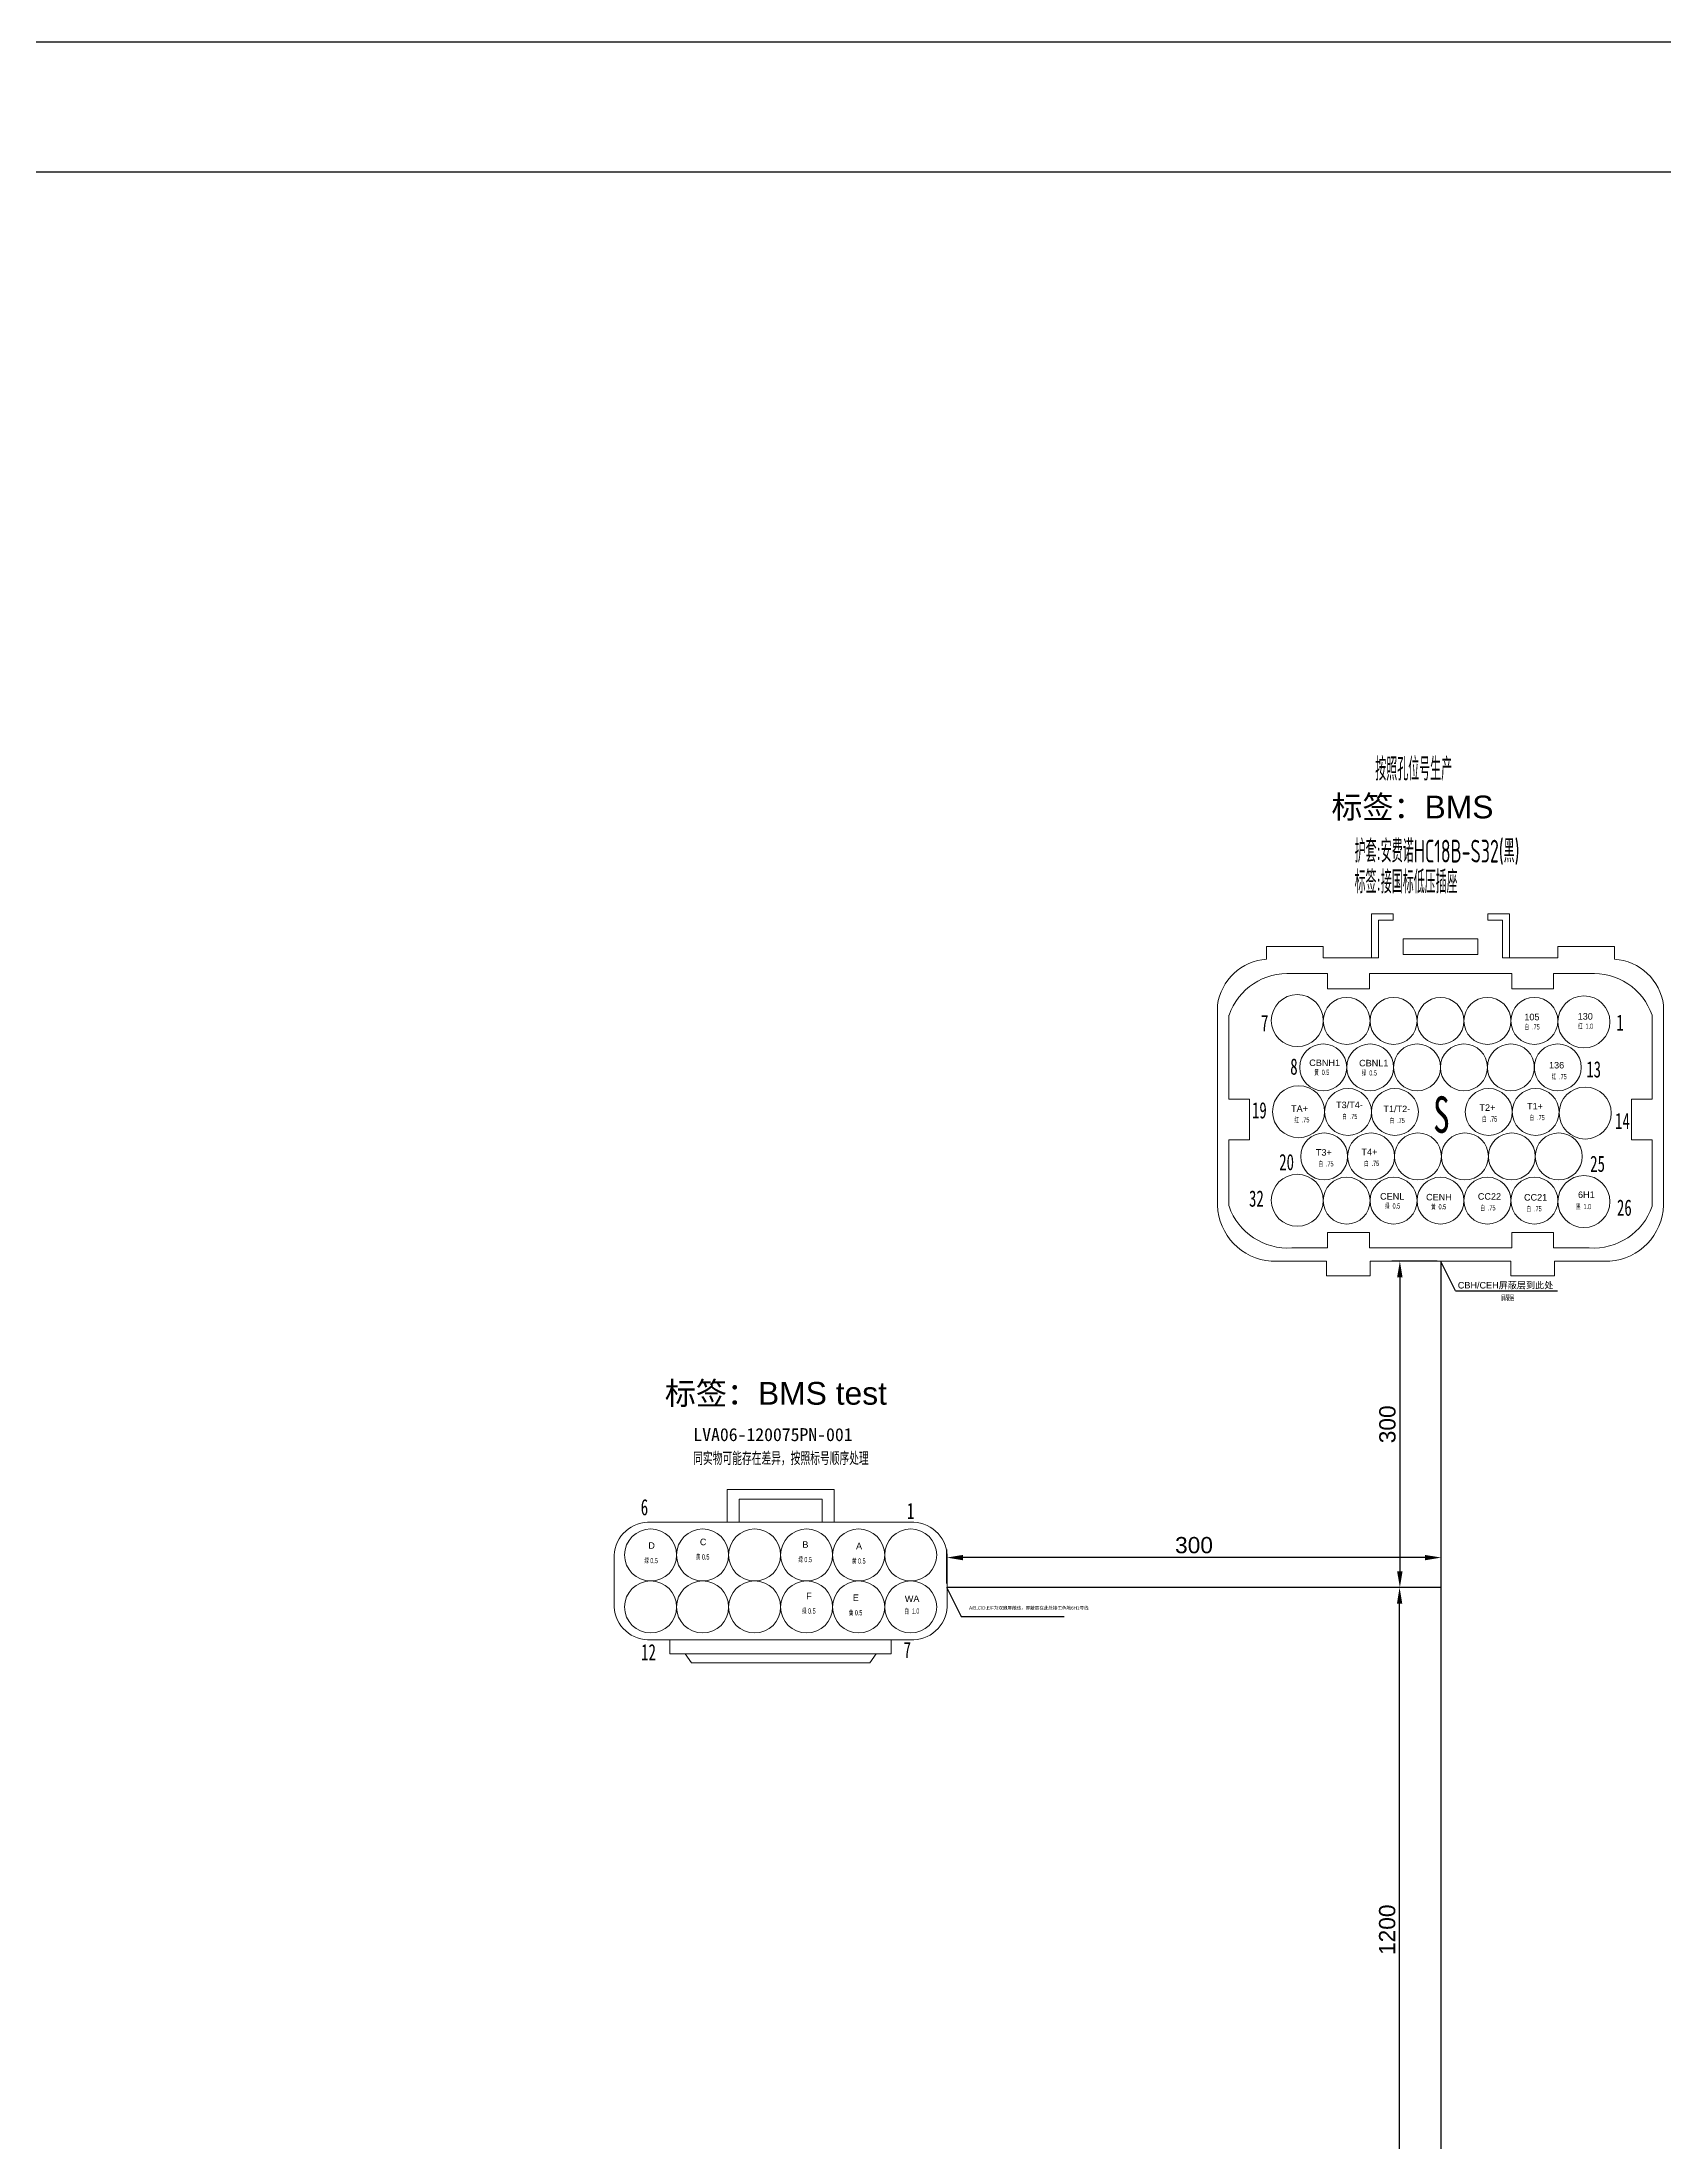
# Model space of a CAD drawing. Header units: millimetres. Extents: x 1638 to 3450, y 1129 to 2069.
# Drawn here: x 2324.8 to 2574.4, y 1746.2 to 2069.3 of the extents above; entities that cross this region are included whole.
import ezdxf

# ---------------------------------------------------------------- set-up
doc = ezdxf.new("R2010")
doc.units = ezdxf.units.MM
doc.layers.add('AM60', color=3, linetype='Continuous', lineweight=25)
doc.layers.add('护套层', color=3, linetype='Continuous', lineweight=0)
for name, color, linetype in [('孔名层', 1, 'Continuous'), ('标题栏', 7, 'Continuous'), ('线色线径', 1, 'Continuous')]:
    doc.layers.add(name, color=color, linetype=linetype)
doc.styles.add('FST', font='', dxfattribs={"width": 0.67})
doc.styles.get("Standard").update_dxf_attribs({"font": 'arial.ttf'})
doc.styles.add('技术要求及剖视用', font='gbenor.shx', dxfattribs={"width": 0.7, "bigfont": 'gbcbig.shx'})
doc.styles.get('FST').set_extended_font_data('FangSong_GB2312')
doc.dimstyles.new('ISO-25', dxfattribs={"dimtxt": 2.5, "dimasz": 2.5, "dimexe": 1.25, "dimexo": 0.625, "dimtad": 1, "dimtxsty": 'Standard', "dimcen": 2.5, "dimadec": 0, "dimazin": 0, "dimtfac": 1, "dimtmove": 0, "dimatfit": 3, "dimfxl": 1, "dimarcsym": 0})

# ---------------------------------------------------------------- blocks, each defined once
blk = doc.blocks.new('*D183')
at = {"color": 0, "lineweight": -2, "transparency": 16777216}
for p, q in [((3145.57, 1863.93), (3137.67, 1863.93)), ((3138.92, 1861.43), (3138.92, 1835.52)), ((3145.57, 1833.02), (3137.67, 1833.02)), ((2201.6, 1726.63), (2201.6, 1733.61)), ((2204.1, 1732.36), (2354.58, 1732.36)), ((2357.08, 1726.32), (2357.08, 1733.61))]:
    blk.add_line(p, q, dxfattribs=at)
at = {"color": 0, "transparency": 16777216}
for points in [[(3138.5, 1861.43), (3139.34, 1861.43), (3138.92, 1863.93)], [(3138.5, 1835.52), (3139.34, 1835.52), (3138.92, 1833.02)], [(2204.1, 1732.77), (2204.1, 1731.94), (2201.6, 1732.36)], [(2354.58, 1732.77), (2354.58, 1731.94), (2357.08, 1732.36)]]:
    blk.add_solid(points, dxfattribs=at)
at = {"layer": 'Defpoints', "color": 0, "transparency": 16777216}
for p in [(3146.2, 1863.93), (3138.92, 1833.02), (3146.2, 1833.02), (2357.08, 1732.36), (2201.6, 1726), (2357.08, 1725.69)]:
    blk.add_point(p, dxfattribs=at)
at = {"color": 3, "transparency": 16777216, "insert": (3137.02, 1848.47), "char_height": 2.5, "attachment_point": 5, "rotation": 90}
blk.add_mtext('500', dxfattribs=at)
at = {"color": 3, "transparency": 16777216, "insert": (2265.43, 1734.26), "char_height": 2.5, "attachment_point": 5}
blk.add_mtext('600', dxfattribs=at)
blk = doc.blocks.new('*D184')
at = {"color": 0, "lineweight": -2, "transparency": 16777216}
for p, q in [((3146.2, 1833.64), (3146.2, 1838.76)), ((3185.96, 1833.64), (3185.96, 1838.76)), ((3148.7, 1837.51), (3183.46, 1837.51)), ((2200.97, 1726), (2192.34, 1726)), ((2193.59, 1723.5), (2193.59, 1548.45)), ((2200.97, 1545.95), (2192.34, 1545.95))]:
    blk.add_line(p, q, dxfattribs=at)
at = {"color": 0, "transparency": 16777216}
for points in [[(3148.7, 1837.92), (3148.7, 1837.09), (3146.2, 1837.51)], [(3183.46, 1837.92), (3183.46, 1837.09), (3185.96, 1837.51)], [(2193.18, 1723.5), (2194.01, 1723.5), (2193.59, 1726)], [(2193.18, 1548.45), (2194.01, 1548.45), (2193.59, 1545.95)]]:
    blk.add_solid(points, dxfattribs=at)
at = {"layer": 'Defpoints', "color": 0, "transparency": 16777216}
for p in [(3185.96, 1837.51), (3146.2, 1833.02), (3185.96, 1833.02), (2201.6, 1726), (2193.59, 1545.95), (2201.6, 1545.95)]:
    blk.add_point(p, dxfattribs=at)
at = {"color": 3, "transparency": 16777216, "insert": (3166.08, 1839.41), "char_height": 2.5, "attachment_point": 5}
blk.add_mtext('300', dxfattribs=at)
at = {"color": 3, "transparency": 16777216, "insert": (2191.69, 1635.98), "char_height": 2.5, "attachment_point": 5, "rotation": 90}
blk.add_mtext('2500', dxfattribs=at)
blk = doc.blocks.new('A$Ca6ca7e8a')
at = {"layer": '标题栏'}
for p, q in [((0, 940.14), (1811.69, 940.14)), ((20, 920.14), (1791.69, 920.14))]:
    blk.add_line(p, q, dxfattribs=at)
blk = doc.blocks.new('安费诺HC18B-S32-Out2152414464')
for p, q in [((-9.19, 53.42), (-5.89, 53.42)), ((-9.19, 46.69), (-9.19, 53.42)), ((-8.12, 52.47), (-8.12, 46.69)), ((-5.89, 52.47), (-8.12, 52.47)), ((-8.12, 52.47), (-8.12, 46.69)), ((-5.89, 53.42), (-5.89, 52.47)), ((8.69, 53.42), (8.69, 52.47)), ((12, 53.42), (8.69, 53.42)), ((8.69, 52.47), (10.93, 52.47)), ((10.93, 52.47), (10.93, 46.69)), ((12, 46.69), (12, 53.42)), ((-25.34, 48.43), (-16.63, 48.43)), ((-25.34, 46.45), (-25.34, 48.43)), ((-16.63, 48.43), (-16.63, 46.69)), ((-16.63, 46.69), (-9.19, 46.69)), ((-8.12, 46.69), (-9.19, 46.69)), ((12, 46.69), (10.93, 46.69)), ((19.44, 46.69), (12, 46.69)), ((19.44, 48.43), (19.44, 46.69)), ((28.15, 48.43), (19.44, 48.43)), ((28.15, 46.45), (28.15, 48.43)), ((-21.46, 44.25), (-15.98, 44.25)), ((-15.98, 44.25), (-15.98, 41.88)), ((-9.54, 44.25), (-4.33, 44.25)), ((-9.54, 41.88), (-9.54, 44.25)), ((12.35, 44.25), (-4.33, 44.25)), ((12.35, 41.88), (12.35, 44.25)), ((18.79, 44.25), (18.79, 41.88)), ((24.27, 44.25), (18.79, 44.25)), ((-32.89, 8.6), (-32.89, 39.38)), ((-15.98, 41.88), (-9.54, 41.88)), ((18.79, 41.88), (12.35, 41.88)), ((35.7, 8.6), (35.7, 39.38)), ((-31.16, 37.84), (-31.16, 24.92)), ((33.97, 37.84), (33.97, 24.92)), ((-31.16, 24.92), (-27.96, 24.92)), ((-27.96, 24.92), (-27.96, 18.66)), ((30.77, 24.92), (30.77, 18.66)), ((33.97, 24.92), (30.77, 24.92)), ((-31.15, 18.66), (-31.15, 8.53)), ((-27.96, 18.66), (-31.15, 18.66)), ((30.77, 18.66), (33.96, 18.66)), ((33.96, 18.66), (33.97, 8.46)), ((-15.98, 4.42), (-9.54, 4.42)), ((-15.98, 2.05), (-15.98, 4.42)), ((-9.54, 4.42), (-9.54, 2.05)), ((12.35, 4.42), (12.35, 2.05)), ((18.79, 4.42), (12.35, 4.42)), ((18.79, 2.05), (18.79, 4.42)), ((-24.64, 0), (-16.15, 0)), ((-21.46, 2.05), (-15.98, 2.05)), ((-16.15, 0), (-16.15, -2.24)), ((-9.54, 2.05), (-4.33, 2.05)), ((-9.43, 0), (-2.16, 0)), ((-9.43, -2.24), (-9.43, 0)), ((12.35, 2.05), (-4.33, 2.05)), ((12.24, 0), (-2.16, 0)), ((12.24, -2.24), (12.24, 0)), ((24.27, 2.05), (18.79, 2.05)), ((18.96, 0), (18.96, -2.24)), ((27.44, 0), (18.96, 0)), ((-16.15, -2.24), (-9.43, -2.24)), ((18.96, -2.24), (12.24, -2.24))]:
    blk.add_line(p, q)
blk.add_lwpolyline([(7.13, 49.59), (-4.34, 49.59), (-4.34, 47.21), (7.13, 47.21)], close=True)
for centre, radius in [((-20.62, 37.02), 4), ((-13.03, 36.97), 3.61), ((-5.81, 36.97), 3.61), ((1.4, 36.97), 3.61), ((8.62, 36.97), 3.61), ((15.84, 36.97), 3.61), ((23.46, 36.82), 4), ((-16.64, 29.82), 3.61), ((-9.42, 29.82), 3.61), ((-2.2, 29.82), 3.61), ((5.01, 29.82), 3.61), ((12.23, 29.82), 3.61), ((19.44, 29.82), 3.61), ((-20.42, 23), 4), ((-12.82, 22.96), 3.61), ((-5.61, 22.96), 3.61), ((8.82, 22.96), 3.61), ((16.04, 22.96), 3.61), ((23.66, 22.8), 4), ((-16.49, 16.12), 3.61), ((-9.28, 16.12), 3.61), ((-2.06, 16.12), 3.61), ((5.16, 16.12), 3.61), ((12.37, 16.12), 3.61), ((19.59, 16.12), 3.61), ((-20.62, 9.37), 4), ((-13.03, 9.32), 3.61), ((-5.81, 9.32), 3.61), ((1.4, 9.32), 3.61), ((8.62, 9.32), 3.61), ((15.84, 9.32), 3.61), ((23.46, 9.17), 4)]:
    blk.add_circle(centre, radius)
for centre, radius, start, end in [((-24.83, 38.34), 8.13, 93.5777, 172.6919), ((27.64, 38.34), 8.13, 7.3081, 86.4223), ((-22.1, 34.73), 9.54, 85.9591, 160.9835), ((24.94, 34.73), 9.54, 19.0165, 94.0409), ((-23.98, 8.89), 8.92, 181.8807, 265.7983), ((-22.1, 11.57), 9.54, 199.0165, 274.0409), ((24.94, 11.57), 9.54, 265.9591, 340.9835), ((26.79, 8.89), 8.92, 274.2017, 358.1193)]:
    blk.add_arc(centre, radius, start, end)
at = {"layer": '孔名层', "style": 'FST', "width": 0.67}
for s, height, p in [('7', 2.5, (-26.21, 35.39)), ('1', 2.5, (28.45, 35.45)), ('8', 2.5, (-21.71, 28.69)), ('13', 2.5, (23.82, 28.27)), ('19', 2.5, (-27.6, 21.97)), ('S', 5.6, (0.27, 19.76)), ('14', 2.5, (28.25, 20.32)), ('20', 2.5, (-23.41, 14)), ('25', 2.5, (24.42, 13.74)), ('32', 2.5, (-28.05, 8.39)), ('26', 2.5, (28.54, 6.99))]:
    blk.add_text(s, height=height, dxfattribs=at).set_placement(p)
at = {"layer": '护套层', "style": '技术要求及剖视用', "width": 0.67}
for tag, p, flags in [('备注', (-5.65, 17.85), 8), ('标号', (-5.65, 13.85), 8), ('功能', (-6.15, 9.85), 8), ('英文功能', (-6.15, 5.85), 8), ('编号', (-17.15, 1.85), 8), ('护套号', (-6.15, 1.85), 8), ('颜色', (14.85, 1.85), 9), ('统计到BOM', (14.85, -0.15), 9), ('厂家', (16.85, 1.85), 9), ('端子', (18.85, 1.85), 9), ('客户代号', (-17.15, -2.15), 8), ('配件', (-6.15, -2.15), 8), ('配置', (14.85, -2.15), 9), ('编码', (16.85, -2.15), 9), ('防水栓', (18.85, -2.15), 9), ('附件', (-6.15, -6.15), 8), ('视图', (14.85, -6.15), 9), ('工序', (14.85, -4.15), 9), ('方向', (16.85, -6.15), 9), ('工位', (16.85, -4.15), 9), ('盲栓', (18.85, -6.15), 9), ('设计软件', (21.61, -4.15), 9)]:
    blk.add_attdef(tag, p, '', height=3.5, dxfattribs=dict(at, flags=flags))
blk = doc.blocks.new('*D236')
at = {"color": 0, "lineweight": -2, "transparency": 16777216}
for p, q in [((2539.32, 1831.56), (2532.31, 1831.56)), ((2533.56, 1728.74), (2533.56, 1829.06)), ((2539.32, 1726.24), (2532.31, 1726.24))]:
    blk.add_line(p, q, dxfattribs=at)
at = {"color": 0, "transparency": 16777216}
for points in [[(2533.15, 1829.06), (2533.98, 1829.06), (2533.56, 1831.56)], [(2533.15, 1728.74), (2533.98, 1728.74), (2533.56, 1726.24)]]:
    blk.add_solid(points, dxfattribs=at)
at = {"layer": 'Defpoints', "color": 0, "transparency": 16777216}
for p in [(2533.56, 1831.56), (2539.95, 1831.56), (2539.95, 1726.24)]:
    blk.add_point(p, dxfattribs=at)
at = {"color": 3, "transparency": 16777216, "insert": (2531.66, 1778.9), "char_height": 2.5, "attachment_point": 5, "rotation": 90}
blk.add_mtext('1200', dxfattribs=at)
blk = doc.blocks.new('*D237')
at = {"color": 0, "lineweight": -2, "transparency": 16777216}
for p, q in [((2539.32, 1881.76), (2532.35, 1881.76)), ((2533.6, 1879.26), (2533.6, 1834.06)), ((2539.32, 1831.56), (2532.35, 1831.56))]:
    blk.add_line(p, q, dxfattribs=at)
at = {"color": 0, "transparency": 16777216}
for points in [[(2533.18, 1879.26), (2534.02, 1879.26), (2533.6, 1881.76)], [(2533.18, 1834.06), (2534.02, 1834.06), (2533.6, 1831.56)]]:
    blk.add_solid(points, dxfattribs=at)
at = {"layer": 'Defpoints', "color": 0, "transparency": 16777216}
for p in [(2539.95, 1881.76), (2533.6, 1831.56), (2539.95, 1831.56)]:
    blk.add_point(p, dxfattribs=at)
at = {"color": 3, "transparency": 16777216, "insert": (2531.7, 1856.66), "char_height": 2.5, "attachment_point": 5, "rotation": 90}
blk.add_mtext('300', dxfattribs=at)
blk = doc.blocks.new('*D238')
at = {"color": 0, "lineweight": -2, "transparency": 16777216}
for p, q in [((2463.92, 1832.18), (2463.92, 1837.41)), ((2537.45, 1836.16), (2466.42, 1836.16)), ((2539.95, 1832.18), (2539.95, 1837.41))]:
    blk.add_line(p, q, dxfattribs=at)
at = {"color": 0, "transparency": 16777216}
for points in [[(2466.42, 1836.57), (2466.42, 1835.74), (2463.92, 1836.16)], [(2537.45, 1836.57), (2537.45, 1835.74), (2539.95, 1836.16)]]:
    blk.add_solid(points, dxfattribs=at)
at = {"layer": 'Defpoints', "color": 0, "transparency": 16777216}
for p in [(2463.92, 1836.16), (2463.92, 1831.56), (2539.95, 1831.56)]:
    blk.add_point(p, dxfattribs=at)
at = {"color": 3, "transparency": 16777216, "insert": (2501.94, 1838.06), "char_height": 2.5, "attachment_point": 5}
blk.add_mtext('300', dxfattribs=at)
blk = doc.blocks.new('A$C6dcbfb5b')
at = {"layer": '护套层', "color": 3, "lineweight": 0}
for p, q in [((17.4, 26.67), (33.15, 26.67)), ((17.4, 21.6), (17.4, 26.67)), ((33.86, 26.67), (18.1, 26.67)), ((33.86, 21.6), (33.86, 26.67)), ((19.25, 25.17), (26.37, 25.17)), ((19.25, 21.6), (19.25, 25.17)), ((32.01, 25.17), (24.88, 25.17)), ((32.01, 21.6), (32.01, 25.17)), ((46.11, 21.6), (5.15, 21.6)), ((51.25, 9.11), (51.25, 16.26)), ((0.01, 16.02), (0.01, 9.11)), ((46.11, 3.54), (5.15, 3.54)), ((8.61, 3.54), (8.61, 1.36)), ((42.64, 3.54), (42.64, 1.36)), ((8.61, 1.36), (10.94, 1.36)), ((40.31, 1.36), (10.94, 1.36)), ((10.94, 1.36), (11.92, 0)), ((11.92, 0), (28.46, 0)), ((39.34, 0), (28.46, 0)), ((40.31, 1.36), (39.34, 0)), ((42.64, 1.36), (40.31, 1.36))]:
    blk.add_line(p, q, dxfattribs=at)
for centre in [(5.63, 16.57), (13.63, 16.57), (21.63, 16.57), (29.63, 16.57), (37.63, 16.57), (45.63, 16.57), (5.63, 8.57), (13.63, 8.57), (21.63, 8.57), (29.63, 8.57), (37.63, 8.57), (45.63, 8.57)]:
    blk.add_circle(centre, 4, dxfattribs=at)
for centre, start, end in [((5.34, 16.26), 92.0453, 182.5734), ((45.92, 16.26), 357.4266, 87.9547), ((5.34, 8.87), 177.4266, 267.9547), ((45.92, 8.87), 272.0453, 2.5734)]:
    blk.add_arc(centre, 5.34, start, end, dxfattribs=at)
at = {"layer": '孔名层', "color": 1, "style": 'FST', "width": 0.67}
for s, p in [('6', (4.11, 22.68)), ('1', (45.05, 22.09)), ('12', (4.17, 0.37)), ('7', (44.54, 0.71))]:
    blk.add_text(s, height=2.5, dxfattribs=at).set_placement(p)

msp = doc.modelspace()

# ---------------------------------------------------------------- linework, layer by layer
at = {"color": 1}
for p, q in [((2542.143, 1877.197), (2539.893, 1881.702)), ((2542.143, 1877.197), (2557.848, 1877.197)), ((2466.174, 1827.05), (2463.924, 1831.555)), ((2466.115, 1827.106), (2481.972, 1827.106))]:
    msp.add_line(p, q, dxfattribs=at)
for p, q in [((2539.949, 1726.245), (2539.949, 1881.758)), ((2539.949, 1831.555), (2463.924, 1831.555))]:
    msp.add_line(p, q)

# ---------------------------------------------------------------- block references
for name, p in [('A$Ca6ca7e8a', (1637.93, 1129.198)), ('A$C6dcbfb5b', (2412.73, 1819.989))]:
    msp.add_blockref(name, p)
at = {"layer": '护套层'}
ref = msp.add_blockref('安费诺HC18B-S32-Out2152414464', (2538.451, 1881.758), dxfattribs=at)
ref.add_attrib('功能', '标签:接国标低压插座', (2526.644, 1938.35), dxfattribs={"height": 3.5, "style": '技术要求及剖视用', "width": 0.67})
ref.add_attrib('护套号', '护套:安费诺HC18B-S32(黑)', (2526.644, 1943.098), dxfattribs={"height": 3.5, "style": '技术要求及剖视用', "width": 0.67})

# ---------------------------------------------------------------- texts
at = {"layer": 'AM60', "lineweight": 5}
for s, height, p in [('105', 1, (2552.746, 1918.827)), ('130', 1, (2560.953, 1918.93)), ('T3/T4-', 1, (2523.789, 1905.306)), ('TA+', 1, (2516.867, 1904.727)), ('T1/T2-', 1, (2531.079, 1904.692)), ('T2+', 1, (2545.849, 1904.89)), ('T1+', 1, (2553.16, 1905.113)), ('T3+', 1, (2520.682, 1897.996)), ('T4+', 1, (2527.698, 1898.065)), ('CENL', 1, (2530.559, 1891.234)), ('CENH', 1, (2537.632, 1891.117)), ('CC22', 1, (2545.595, 1891.222)), ('CC21', 1, (2552.697, 1891.082)), ('CBH/CEH屏蔽层到此处', 1, (2542.517, 1877.559)), ('D', 1, (2418.007, 1837.509)), ('C', 1, (2425.938, 1838.062)), ('B', 1, (2441.701, 1837.66)), ('A', 1, (2449.953, 1837.433)), ('F', 1, (2442.277, 1829.75)), ('E', 1, (2449.462, 1829.486)), ('A/B,C/D,E/F为双脚屏蔽线，屏蔽层在此处接黑色地6H1号线', 0.5, (2467.34, 1828.165))]:
    msp.add_text(s, height=height, dxfattribs=at).set_placement(p)
at = {"layer": 'AM60', "color": 6, "lineweight": 5}
for s, p in [('CBNH1', (2519.663, 1911.785)), ('CBNL1', (2527.333, 1911.739)), ('136', (2556.544, 1911.414)), ('6H1', (2561.005, 1891.484)), ('WA', (2457.458, 1829.32))]:
    msp.add_text(s, height=1, dxfattribs=at).set_placement(p)
at = {"layer": 'AM60', "attachment_point": 1}
for s, width, insert, char_height in [('{\\fSimSun|b0|i0|c134|p2;\\C3;标签：\\fArial|b0|i0|c0|p34;BMS}', 59.67752, (2523.082, 1953.389), 3.5), ('{\\fSimSun|b0|i0|c134|p2;\\C3;标签：\\fArial|b0|i0|c0|p34;BMS test}', 59.67752, (2420.554, 1863.181), 3.5), ('{\\fSimSun|b0|i0|c134|p2;\\C6;LVA06-120075PN-001}', 36.31, (2424.937, 1856.078), 2), ('{\\Fisocp,gbcbig|c134;\\C3;同实物可能存在差异，按照标号顺序处理}', 36.31, (2424.909, 1852.397), 2)]:
    msp.add_mtext_dynamic_manual_height_columns(s, width=width, gutter_width=12.5, heights=[0], dxfattribs=dict(at, insert=insert, char_height=char_height))
at = {"layer": '护套层', "style": '技术要求及剖视用', "width": 0.67, "flags": 9}
msp.add_attdef('按照孔位号生产', (2529.822, 1955.72), '泽泰软件', height=3.5, dxfattribs=at)
at = {"layer": '线色线径', "lineweight": 5, "width": 0.6}
for s, p in [('白  .75', (2552.808, 1917.408)), ('红  1.0', (2561.015, 1917.511)), ('黄  0.5', (2520.45, 1910.41)), ('绿  0.5', (2527.763, 1910.33)), ('红  .75', (2556.96, 1909.759)), ('红  .75', (2517.391, 1903.114)), ('白  .75', (2524.766, 1903.628)), ('白  .75', (2532.056, 1903.013)), ('白  .75', (2546.265, 1903.235)), ('白  .75', (2553.576, 1903.458)), ('白  .75', (2521.098, 1896.34)), ('白  .75', (2528.114, 1896.409)), ('绿  0.5', (2531.345, 1889.858)), ('黄  0.5', (2538.418, 1889.742)), ('白  .75', (2546.011, 1889.566)), ('白  .75', (2553.112, 1889.427)), ('黑  1.0', (2560.707, 1889.768)), ('屏蔽层', (2549.164, 1875.724)), ('绿 0.5', (2417.407, 1835.3)), ('黄 0.5', (2425.338, 1835.852)), ('绿 0.5', (2441.1, 1835.451)), ('黄 0.5', (2449.353, 1835.223)), ('绿 0.5', (2441.677, 1827.54)), ('黄 0.5', (2448.862, 1827.276)), ('白  1.0', (2457.399, 1827.529))]:
    msp.add_text(s, height=0.8, dxfattribs=at).set_placement(p)

# ---------------------------------------------------------------- dimensions: what is measured, and where the dimension line sits
at = {"color": 1}
for base, p1, p2, text, picture, middle in [((2533.6, 1831.555), (2539.949, 1881.758), (2539.949, 1831.555), '300', '*D237', (2531.698, 1856.657)), ((2193.593, 1545.954), (2201.596, 1726.005), (2201.596, 1545.954), '2500', '*D184', (2191.691, 1635.979)), ((2533.565, 1831.555), (2539.949, 1726.245), (2539.949, 1831.555), '1200', '*D236', (2531.663, 1778.9))]:
    dim = msp.add_linear_dim(base=base, p1=p1, p2=p2, angle=90, text=text, dimstyle='ISO-25', override={"dimclrt": 3}, dxfattribs=at)
    dim.commit()
    dim.dimension.update_dxf_attribs({"geometry": picture, "text_midpoint": middle})
dim = msp.add_linear_dim(base=(2357.084, 1732.356), p1=(2201.596, 1726.005), p2=(2357.084, 1725.691), text='600', dimstyle='ISO-25', override={"dimclrt": 3}, dxfattribs=at)
dim.commit()
dim.dimension.update_dxf_attribs({"geometry": '*D183', "text_midpoint": (2265.434, 1732.356), "dimtype": 160})
dim = msp.add_linear_dim(base=(2463.924, 1836.156), p1=(2539.949, 1831.555), p2=(2463.924, 1831.555), text='300', dimstyle='ISO-25', override={"dimclrt": 3}, dxfattribs=at)
dim.commit()
dim.dimension.update_dxf_attribs({"geometry": '*D238', "text_midpoint": (2501.937, 1838.058)})

doc.saveas('drawing.dxf')
